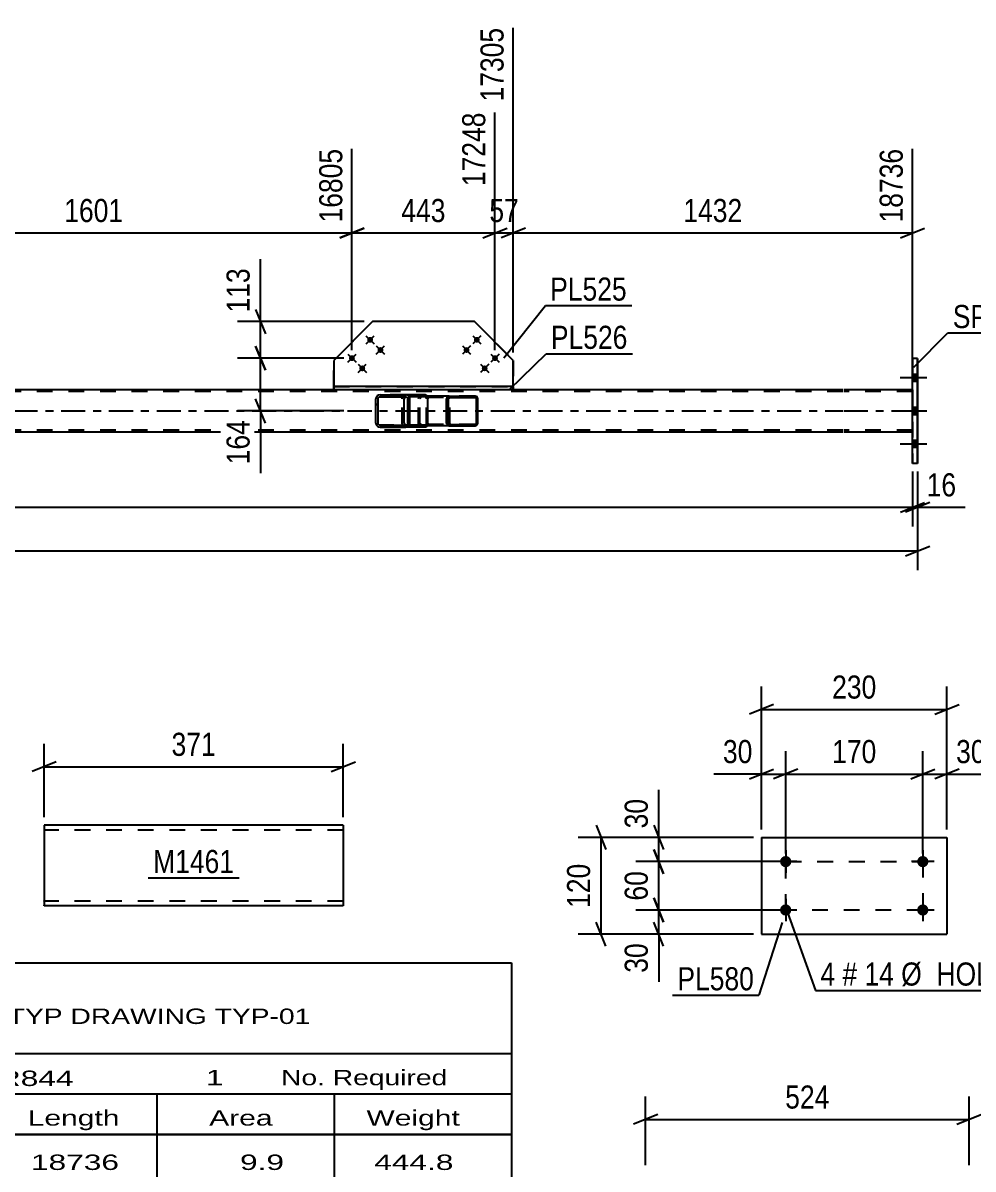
# Model space of a CAD drawing. Header units: millimetres. Extents: x 0 to 841, y 0 to 594.
# Drawn here: x 615.4 to 733.2, y 132.2 to 274.3 of the extents above; entities that cross this region are included whole.
import ezdxf

# ---------------------------------------------------------------- set-up
doc = ezdxf.new("R2010")
doc.units = ezdxf.units.MM
doc.linetypes.add('DXK_LINE_DOT2', pattern=[3.9198, 1.9599, -1.9599])
doc.linetypes.add('DXK_LINE_DOT3', pattern=[5.9187, 2.979, -0.9799, 0.9799, -0.9799])
doc.styles.add('Arial Narrow', font='ARIALN.TTF', dxfattribs={"height": 0.2})

# ---------------------------------------------------------------- blocks, each defined once
blk = doc.blocks.new('Part-570349097-1498 - 1231')
at = {"color": 2, "linetype": 'Continuous'}
for p, q in [((653.94, 228.8), (653.94, 229.2)), ((676.2, 229.2), (653.94, 229.2)), ((676.2, 228.8), (653.94, 228.8)), ((676.2, 228.8), (676.2, 229.2)), ((676.2, 229.2), (676.2, 228.8))]:
    blk.add_line(p, q, dxfattribs=at)
at = {"color": 7, "linetype": 'DXK_LINE_DOT2'}
for p, q in [((653.94, 229.2), (653.94, 228.8)), ((653.94, 229.2), (653.94, 229.2)), ((653.94, 228.8), (653.94, 228.8)), ((676.2, 229.2), (676.2, 229.2)), ((676.2, 229.2), (676.2, 229.2)), ((676.2, 228.8), (676.2, 228.8)), ((676.2, 228.8), (676.2, 228.8))]:
    blk.add_line(p, q, dxfattribs=at)
blk = doc.blocks.new('Part-570349097-1427 - 1231')
at = {"color": 2, "linetype": 'Continuous'}
for p, q in [((658.73, 237.24), (653.94, 232.42)), ((671.4, 237.24), (658.73, 237.24)), ((676.2, 232.42), (671.4, 237.24)), ((671.4, 237.24), (671.4, 237.24)), ((653.94, 232.42), (653.94, 229.2)), ((676.2, 229.2), (676.2, 232.42)), ((676.2, 232.42), (676.2, 232.42))]:
    blk.add_line(p, q, dxfattribs=at)
at = {"color": 7, "linetype": 'DXK_LINE_DOT2'}
for p, q in [((671.4, 237.24), (658.73, 237.24)), ((671.4, 237.24), (676.2, 232.42)), ((653.94, 229.2), (653.94, 232.42)), ((676.2, 232.42), (676.2, 229.2)), ((653.94, 229.2), (676.2, 229.2)), ((653.94, 229.2), (653.94, 229.2)), ((676.2, 229.2), (653.94, 229.2)), ((676.2, 229.2), (676.2, 229.2))]:
    blk.add_line(p, q, dxfattribs=at)
blk = doc.blocks.new('Part-570349097-1305 - 1231')
at = {"color": 2, "linetype": 'Continuous'}
for p, q in [((726.34, 232.66), (725.7, 232.66)), ((725.7, 219.66), (725.7, 232.66)), ((726.34, 232.66), (726.34, 232.66)), ((726.34, 219.66), (726.34, 232.66)), ((726.34, 232.66), (726.34, 219.66)), ((726.34, 219.66), (725.7, 219.66)), ((726.34, 219.66), (726.34, 219.66))]:
    blk.add_line(p, q, dxfattribs=at)
at = {"color": 7, "linetype": 'DXK_LINE_DOT2'}
blk.add_line((725.7, 232.66), (725.7, 219.66), dxfattribs=at)
blk = doc.blocks.new('Part-570349097-1327 - 1231')
at = {"color": 2, "linetype": 'Continuous'}
for p, q in [((653.94, 228.8), (592.17, 228.8)), ((717.08, 228.8), (676.2, 228.8)), ((725.7, 228.8), (717.18, 228.8)), ((717.08, 223.52), (51.96, 223.52)), ((725.7, 223.52), (717.18, 223.52))]:
    blk.add_line(p, q, dxfattribs=at)
at = {"color": 7, "linetype": 'DXK_LINE_DOT2'}
for p, q in [((676.2, 228.8), (653.94, 228.8)), ((725.7, 228.8), (725.7, 228.8)), ((725.7, 228.8), (725.7, 228.8)), ((725.7, 228.8), (725.7, 228.8)), ((725.7, 228.77), (725.7, 228.8)), ((725.7, 228.8), (725.7, 228.77)), ((717.08, 228.56), (51.96, 228.56)), ((725.7, 228.56), (717.18, 228.56)), ((725.7, 228.66), (725.7, 228.77)), ((725.7, 228.77), (725.7, 228.66)), ((725.7, 228.51), (725.7, 228.66)), ((725.7, 228.66), (725.7, 228.51)), ((725.7, 228.56), (725.7, 228.56)), ((725.7, 228.56), (725.7, 228.54)), ((725.7, 228.54), (725.7, 228.56)), ((725.7, 228.54), (725.7, 228.49)), ((725.7, 228.49), (725.7, 228.54)), ((725.7, 228.51), (725.7, 223.82)), ((725.7, 228.51), (725.7, 223.82)), ((725.7, 228.49), (725.7, 228.41)), ((725.7, 228.41), (725.7, 228.49)), ((725.7, 228.41), (725.7, 223.91)), ((725.7, 228.41), (725.7, 223.91)), ((717.08, 223.76), (51.96, 223.76)), ((725.7, 223.76), (717.18, 223.76)), ((725.7, 223.91), (725.7, 223.83)), ((725.7, 223.83), (725.7, 223.91)), ((725.7, 223.83), (725.7, 223.78)), ((725.7, 223.78), (725.7, 223.83)), ((725.7, 223.82), (725.7, 223.66)), ((725.7, 223.66), (725.7, 223.82)), ((725.7, 223.78), (725.7, 223.76)), ((725.7, 223.76), (725.7, 223.78)), ((725.7, 223.76), (725.7, 223.76)), ((725.7, 223.66), (725.7, 223.56)), ((725.7, 223.56), (725.7, 223.66)), ((725.7, 223.56), (725.7, 223.52)), ((725.7, 223.52), (725.7, 223.56)), ((725.7, 223.52), (725.7, 223.52)), ((725.7, 223.52), (725.7, 223.52)), ((725.7, 223.52), (725.7, 223.52))]:
    blk.add_line(p, q, dxfattribs=at)
at = {"color": 7, "linetype": 'DXK_LINE_DOT3'}
for p, q in [((51.96, 226.16), (717.08, 226.16)), ((717.18, 226.16), (725.7, 226.16))]:
    blk.add_line(p, q, dxfattribs=at)
blk = doc.blocks.new('Part-570349097-1329 - 1231')
at = {"linetype": 'Continuous'}
h = blk.add_hatch(dxfattribs=at)
h.set_pattern_fill('', scale=0.7, style=0, pattern_type=0)
h.set_pattern_definition([(45, (671.7774, 227.7954), (-1.5715, 1.5715), [])])
h.paths.add_polyline_path([(671.8, 227.67), (671.78, 227.8), (671.7, 227.9), (671.59, 227.97), (671.46, 227.99), (668.27, 227.99), (668.14, 227.97), (668.03, 227.9), (667.96, 227.8), (667.93, 227.67), (667.93, 224.65), (667.96, 224.53), (668.03, 224.43), (668.14, 224.36), (668.27, 224.33), (671.46, 224.33), (671.59, 224.36), (671.7, 224.43), (671.78, 224.53), (671.8, 224.65)])
h.paths.add_polyline_path([(671.62, 224.59), (671.58, 224.54), (671.53, 224.51), (671.46, 224.49), (668.27, 224.49), (668.21, 224.51), (668.15, 224.54), (668.11, 224.59), (668.1, 224.65), (668.1, 227.67), (668.11, 227.73), (668.15, 227.79), (668.21, 227.82), (668.27, 227.83), (671.46, 227.83), (671.53, 227.82), (671.58, 227.79), (671.62, 227.73), (671.63, 227.67), (671.63, 224.65)])
at = {"color": 7, "linetype": 'DXK_LINE_DOT2'}
for p, q in [((664.46, 227.67), (664.49, 227.8)), ((664.46, 224.65), (664.46, 227.67)), ((664.64, 227.73), (664.63, 227.67)), ((664.63, 224.65), (664.63, 227.67)), ((664.68, 227.79), (664.64, 227.73)), ((664.67, 227.97), (664.8, 227.99)), ((664.74, 227.82), (664.68, 227.79)), ((664.8, 227.83), (664.74, 227.82)), ((665.52, 227.99), (664.8, 227.99)), ((671.46, 227.83), (664.8, 227.83)), ((667.99, 227.99), (668.12, 227.97)), ((668.06, 227.82), (667.99, 227.83)), ((668.11, 227.79), (668.06, 227.82)), ((668.13, 227.76), (668.11, 227.79)), ((671.46, 227.99), (668.27, 227.99)), ((668.31, 227.8), (668.33, 227.67)), ((668.33, 224.65), (668.33, 227.67)), ((664.49, 224.53), (664.46, 224.65)), ((664.63, 224.65), (664.64, 224.59)), ((664.64, 224.59), (664.68, 224.54)), ((664.68, 224.54), (664.74, 224.51)), ((668.06, 224.51), (668.11, 224.54)), ((668.11, 224.54), (668.13, 224.57)), ((668.33, 224.65), (668.31, 224.53)), ((664.8, 224.33), (664.67, 224.36)), ((664.74, 224.51), (664.8, 224.49)), ((671.46, 224.49), (664.8, 224.49)), ((665.52, 224.33), (664.8, 224.33)), ((667.99, 224.49), (668.06, 224.51)), ((668.12, 224.36), (667.99, 224.33)), ((671.46, 224.33), (668.27, 224.33))]:
    blk.add_line(p, q, dxfattribs=at)
at = {"color": 2, "linetype": 'Continuous'}
for p, q in [((668.27, 227.99), (665.52, 227.99)), ((667.96, 227.8), (667.93, 227.67)), ((667.93, 224.65), (667.93, 227.67)), ((668.1, 227.67), (668.11, 227.73)), ((668.1, 224.65), (668.1, 227.67)), ((668.11, 227.73), (668.15, 227.79)), ((668.15, 227.73), (668.13, 227.76)), ((668.27, 227.99), (668.14, 227.97)), ((668.15, 227.79), (668.21, 227.82)), ((668.16, 227.67), (668.15, 227.73)), ((668.16, 224.65), (668.16, 227.67)), ((668.21, 227.82), (668.27, 227.83)), ((668.27, 227.99), (671.46, 227.99)), ((668.27, 227.83), (671.46, 227.83)), ((671.59, 227.97), (671.46, 227.99)), ((671.46, 227.83), (671.53, 227.82)), ((671.53, 227.82), (671.58, 227.79)), ((671.58, 227.79), (671.62, 227.73)), ((671.62, 227.73), (671.63, 227.67)), ((671.63, 224.65), (671.63, 227.67)), ((671.8, 227.67), (671.78, 227.8)), ((671.8, 224.65), (671.8, 227.67)), ((667.93, 224.65), (667.96, 224.53)), ((668.11, 224.59), (668.1, 224.65)), ((668.15, 224.54), (668.11, 224.59)), ((668.13, 224.57), (668.15, 224.59)), ((668.15, 224.59), (668.16, 224.65)), ((668.21, 224.51), (668.15, 224.54)), ((671.58, 224.54), (671.53, 224.51)), ((671.62, 224.59), (671.58, 224.54)), ((671.63, 224.65), (671.62, 224.59)), ((671.78, 224.53), (671.8, 224.65)), ((668.27, 224.33), (665.52, 224.33)), ((668.14, 224.36), (668.27, 224.33)), ((668.27, 224.49), (668.21, 224.51)), ((668.27, 224.49), (671.46, 224.49)), ((668.27, 224.33), (671.46, 224.33)), ((671.53, 224.51), (671.46, 224.49)), ((671.46, 224.33), (671.59, 224.36))]:
    blk.add_line(p, q, dxfattribs=at)
at = {"color": 7, "linetype": 'DXK_LINE_DOT2'}
for centre, start, end in [((664.79, 227.66), 110.9282, 155.8647), ((668.01, 227.66), 24.1353, 69.0718), ((664.79, 224.67), 204.1353, 249.0718), ((668.01, 224.67), 290.9282, 335.8647)]:
    blk.add_arc(centre, 0.33, start, end, dxfattribs=at)
at = {"color": 2, "linetype": 'Continuous'}
for centre, start, end in [((668.26, 227.66), 110.9291, 155.8657), ((671.48, 227.66), 24.1343, 69.0709), ((668.26, 224.67), 204.1343, 249.0709), ((671.48, 224.67), 290.9291, 335.8657)]:
    blk.add_arc(centre, 0.33, start, end, dxfattribs=at)
blk = doc.blocks.new('Part-570349097-1330 - 1231')
at = {"linetype": 'Continuous'}
h = blk.add_hatch(dxfattribs=at)
h.set_pattern_fill('', scale=0.7, style=0, pattern_type=0)
h.set_pattern_definition([(45, (663.3479, 227.8666), (-1.57154, 1.57154), [])])
h.paths.add_polyline_path([(663.39, 227.68), (663.35, 227.87), (663.24, 228.02), (663.07, 228.13), (662.88, 228.16), (659.69, 228.16), (659.49, 228.13), (659.33, 228.02), (659.22, 227.87), (659.18, 227.68), (659.18, 224.64), (659.22, 224.46), (659.33, 224.3), (659.49, 224.2), (659.69, 224.16), (662.88, 224.16), (663.07, 224.2), (663.24, 224.3), (663.35, 224.46), (663.39, 224.64)])
h.paths.add_polyline_path([(663.11, 224.55), (663.06, 224.47), (662.98, 224.42), (662.88, 224.4), (659.69, 224.4), (659.59, 224.42), (659.51, 224.47), (659.45, 224.55), (659.43, 224.64), (659.43, 227.68), (659.45, 227.77), (659.51, 227.85), (659.59, 227.9), (659.69, 227.92), (662.88, 227.92), (662.98, 227.9), (663.06, 227.85), (663.11, 227.77), (663.13, 227.68), (663.13, 224.64)])
at = {"color": 2, "linetype": 'Continuous'}
for p, q in [((659.22, 227.87), (659.18, 227.68)), ((659.18, 224.64), (659.18, 227.68)), ((659.43, 227.68), (659.45, 227.77)), ((659.43, 224.64), (659.43, 227.68)), ((659.45, 227.77), (659.51, 227.85)), ((659.69, 228.16), (659.49, 228.13)), ((659.51, 227.85), (659.59, 227.9)), ((659.59, 227.9), (659.69, 227.92)), ((659.69, 228.16), (662.88, 228.16)), ((659.69, 227.92), (662.88, 227.92)), ((662.71, 227.77), (662.69, 227.68)), ((662.69, 224.64), (662.69, 227.68)), ((662.77, 227.85), (662.71, 227.77)), ((662.85, 227.9), (662.77, 227.85)), ((662.91, 227.92), (662.85, 227.9)), ((665.33, 228.16), (662.88, 228.16)), ((663.07, 228.13), (662.88, 228.16)), ((662.88, 227.92), (662.98, 227.9)), ((662.98, 227.9), (663.06, 227.85)), ((663.06, 227.85), (663.11, 227.77)), ((663.11, 227.77), (663.13, 227.68)), ((663.13, 224.64), (663.13, 227.68)), ((663.39, 227.68), (663.35, 227.87)), ((663.39, 224.64), (663.39, 227.68)), ((665.33, 228.16), (665.43, 228.13)), ((665.43, 228.13), (665.51, 228.02)), ((665.51, 228.02), (665.57, 227.87)), ((665.57, 227.87), (665.59, 227.68)), ((665.59, 224.64), (665.59, 227.68)), ((659.18, 224.64), (659.22, 224.46)), ((659.45, 224.55), (659.43, 224.64)), ((659.51, 224.47), (659.45, 224.55)), ((662.69, 224.64), (662.71, 224.55)), ((662.71, 224.55), (662.77, 224.47)), ((663.11, 224.55), (663.06, 224.47)), ((663.13, 224.64), (663.11, 224.55)), ((663.35, 224.46), (663.39, 224.64)), ((665.59, 224.64), (665.57, 224.46)), ((659.49, 224.2), (659.69, 224.16)), ((659.59, 224.42), (659.51, 224.47)), ((659.69, 224.4), (659.59, 224.42)), ((659.69, 224.4), (662.88, 224.4)), ((659.69, 224.16), (662.88, 224.16)), ((662.77, 224.47), (662.85, 224.42)), ((662.91, 224.41), (662.85, 224.42)), ((662.98, 224.42), (662.88, 224.4)), ((662.88, 224.16), (663.07, 224.2)), ((665.33, 224.16), (662.88, 224.16)), ((663.06, 224.47), (662.98, 224.42)), ((665.43, 224.2), (665.33, 224.16)), ((665.51, 224.3), (665.43, 224.2)), ((665.57, 224.46), (665.51, 224.3))]:
    blk.add_line(p, q, dxfattribs=at)
at = {"color": 7, "linetype": 'DXK_LINE_DOT2'}
for p, q in [((662.88, 228.16), (659.69, 228.16)), ((665.33, 227.92), (659.69, 227.92)), ((662.44, 227.68), (662.48, 227.87)), ((662.44, 224.64), (662.44, 227.68)), ((662.75, 228.13), (662.95, 228.16)), ((662.95, 227.92), (662.91, 227.92)), ((664.46, 227.92), (664.46, 228.16)), ((665.38, 227.9), (665.33, 227.92)), ((665.42, 227.85), (665.38, 227.9)), ((665.45, 227.77), (665.42, 227.85)), ((665.46, 227.68), (665.45, 227.77)), ((665.46, 224.64), (665.46, 227.68)), ((662.48, 224.46), (662.44, 224.64)), ((665.42, 224.47), (665.45, 224.55)), ((665.45, 224.55), (665.46, 224.64)), ((665.33, 224.4), (659.69, 224.4)), ((662.88, 224.16), (659.69, 224.16)), ((662.95, 224.16), (662.75, 224.2)), ((662.95, 224.4), (662.91, 224.41)), ((664.46, 224.16), (664.46, 224.4)), ((665.33, 224.4), (665.38, 224.42)), ((665.38, 224.42), (665.42, 224.47))]:
    blk.add_line(p, q, dxfattribs=at)
at = {"color": 2, "linetype": 'Continuous'}
for centre, start, end in [((659.67, 227.67), 111.1027, 156.0527), ((662.9, 227.67), 23.9473, 68.8973), ((659.67, 224.66), 203.9473, 248.8973), ((662.9, 224.66), 291.1027, 336.0527)]:
    blk.add_arc(centre, 0.493, start, end, dxfattribs=at)
at = {"color": 7, "linetype": 'DXK_LINE_DOT2'}
for centre, start, end in [((662.93, 227.67), 111.1035, 156.0537), ((662.93, 224.66), 203.9463, 248.8965)]:
    blk.add_arc(centre, 0.493, start, end, dxfattribs=at)
blk = doc.blocks.new('Bolt-570349097-1409 - 1231')
at = {"linetype": 'Continuous'}
for points in [[(726.34, 229.82), (726.34, 230.7), (725.7, 230.7), (725.7, 229.82)], [(726.34, 229.82), (726.34, 230.7), (725.7, 230.7), (725.7, 229.82)], [(726.34, 229.82), (726.34, 230.7), (725.7, 230.7), (725.7, 229.82)], [(726.34, 225.7), (726.34, 226.58), (725.7, 226.58), (725.7, 225.7)], [(726.34, 225.7), (726.34, 226.58), (725.7, 226.58), (725.7, 225.7)], [(726.34, 221.62), (726.34, 222.5), (725.7, 222.5), (725.7, 221.62)], [(726.34, 221.62), (726.34, 222.5), (725.7, 222.5), (725.7, 221.62)], [(726.34, 221.62), (726.34, 222.5), (725.7, 222.5), (725.7, 221.62)]]:
    blk.add_hatch(color=1, dxfattribs=at).paths.add_polyline_path(points)
at = {"color": 1, "linetype": 'Continuous'}
for p, q in [((727.5, 230.26), (724.18, 230.26)), ((727.5, 230.26), (724.18, 230.26)), ((727.5, 230.26), (724.18, 230.26)), ((726.34, 230.7), (725.7, 230.7)), ((726.34, 230.7), (725.7, 230.7)), ((726.34, 230.7), (725.7, 230.7)), ((726.34, 229.82), (725.7, 229.82)), ((726.34, 229.82), (725.7, 229.82)), ((726.34, 229.82), (725.7, 229.82)), ((727.5, 226.14), (724.18, 226.14)), ((727.5, 226.14), (724.18, 226.14)), ((726.34, 226.58), (725.7, 226.58)), ((726.34, 226.58), (725.7, 226.58)), ((726.34, 225.7), (725.7, 225.7)), ((726.34, 225.7), (725.7, 225.7)), ((727.5, 222.06), (724.18, 222.06)), ((727.5, 222.06), (724.18, 222.06)), ((727.5, 222.06), (724.18, 222.06)), ((726.34, 222.5), (725.7, 222.5)), ((726.34, 222.5), (725.7, 222.5)), ((726.34, 222.5), (725.7, 222.5)), ((726.34, 221.62), (725.7, 221.62)), ((726.34, 221.62), (725.7, 221.62)), ((726.34, 221.62), (725.7, 221.62))]:
    blk.add_line(p, q, dxfattribs=at)
blk = doc.blocks.new('Bolt-570349097-1557 - 1231')
at = {"linetype": 'Continuous'}
for points in [[(658.71, 235.23), (658.76, 235.18), (658.79, 235.11), (658.81, 235.04), (658.81, 234.96), (658.8, 234.89), (658.77, 234.82), (658.73, 234.75), (658.68, 234.7), (658.61, 234.66), (658.54, 234.63), (658.47, 234.62), (658.39, 234.63), (658.32, 234.65), (658.26, 234.68), (658.2, 234.73), (658.15, 234.79), (658.12, 234.85), (658.1, 234.93), (658.09, 235), (658.11, 235.08), (658.13, 235.15), (658.18, 235.21), (658.23, 235.26), (658.29, 235.3), (658.36, 235.33), (658.44, 235.34), (658.51, 235.34), (658.58, 235.32), (658.65, 235.28)], [(656.45, 232.96), (656.5, 232.9), (656.54, 232.84), (656.55, 232.76), (656.56, 232.69), (656.55, 232.61), (656.52, 232.54), (656.48, 232.48), (656.42, 232.43), (656.36, 232.39), (656.29, 232.36), (656.22, 232.35), (656.14, 232.35), (656.07, 232.37), (656, 232.41), (655.94, 232.46), (655.9, 232.52), (655.86, 232.58), (655.84, 232.66), (655.84, 232.73), (655.85, 232.81), (655.88, 232.88), (655.92, 232.94), (655.97, 232.99), (656.04, 233.03), (656.11, 233.06), (656.18, 233.07), (656.26, 233.07), (656.33, 233.05), (656.4, 233.01)], [(659.99, 233.97), (660.03, 233.91), (660.07, 233.84), (660.09, 233.77), (660.09, 233.69), (660.08, 233.62), (660.05, 233.55), (660.01, 233.48), (659.96, 233.43), (659.89, 233.39), (659.82, 233.36), (659.75, 233.35), (659.67, 233.36), (659.6, 233.38), (659.53, 233.41), (659.47, 233.46), (659.43, 233.52), (659.39, 233.59), (659.37, 233.66), (659.37, 233.73), (659.38, 233.81), (659.41, 233.88), (659.45, 233.94), (659.51, 233.99), (659.57, 234.03), (659.64, 234.06), (659.71, 234.07), (659.79, 234.07), (659.86, 234.05), (659.93, 234.01)], [(657.73, 231.69), (657.78, 231.64), (657.81, 231.57), (657.83, 231.5), (657.84, 231.42), (657.82, 231.35), (657.8, 231.28), (657.75, 231.21), (657.7, 231.16), (657.64, 231.12), (657.57, 231.09), (657.49, 231.08), (657.42, 231.09), (657.35, 231.11), (657.28, 231.14), (657.22, 231.19), (657.17, 231.25), (657.14, 231.31), (657.12, 231.39), (657.12, 231.46), (657.13, 231.54), (657.16, 231.61), (657.2, 231.67), (657.25, 231.72), (657.31, 231.76), (657.39, 231.79), (657.46, 231.8), (657.53, 231.8), (657.61, 231.78), (657.67, 231.74)]]:
    blk.add_hatch(color=1, dxfattribs=at).paths.add_polyline_path(points)
at = {"color": 1, "linetype": 'Continuous'}
for p, q in [((657.94, 235.49), (658.96, 234.47)), ((657.95, 234.47), (658.96, 235.49)), ((655.69, 233.22), (656.71, 232.2)), ((655.69, 232.2), (656.71, 233.22)), ((659.22, 234.22), (660.24, 233.21)), ((659.22, 233.2), (660.24, 234.22)), ((656.97, 231.95), (657.99, 230.93)), ((656.97, 230.93), (657.98, 231.95))]:
    blk.add_line(p, q, dxfattribs=at)
blk = doc.blocks.new('Bolt-570349097-1558 - 1231')
at = {"linetype": 'Continuous'}
for points in [[(671.93, 234.73, -1), (671.43, 235.24, -1)], [(670.66, 233.46, -1), (670.15, 233.97, -1)], [(674.19, 232.45, -1), (673.68, 232.97, -1)], [(672.91, 231.19, -1), (672.4, 231.7, -1)]]:
    blk.add_hatch(color=1, dxfattribs=at).paths.add_polyline_path(points)
at = {"color": 1, "linetype": 'Continuous'}
for p, q in [((672.19, 235.49), (671.17, 234.47)), ((671.17, 235.49), (672.19, 234.47)), ((670.91, 234.22), (669.89, 233.21)), ((669.89, 234.22), (670.91, 233.2)), ((674.45, 233.22), (673.42, 232.2)), ((673.43, 233.22), (674.44, 232.2)), ((673.17, 231.95), (672.15, 230.93)), ((672.15, 231.95), (673.16, 230.93))]:
    blk.add_line(p, q, dxfattribs=at)
blk = doc.blocks.new('Part-570349097-23085 - 23084')
at = {"color": 2, "linetype": 'Continuous'}
for p, q in [((655.12, 174.8), (618.03, 174.8)), ((618.03, 174.8), (618.03, 164.89)), ((655.12, 174.8), (655.12, 164.8)), ((618.03, 164.8), (618.03, 164.89)), ((655.12, 164.8), (618.03, 164.8))]:
    blk.add_line(p, q, dxfattribs=at)
at = {"color": 7, "linetype": 'DXK_LINE_DOT2'}
for p, q in [((655.12, 174.2), (618.03, 174.2)), ((618.03, 165.4), (618.03, 165.44)), ((655.12, 165.4), (618.03, 165.4)), ((655.12, 165.4), (655.12, 165.44))]:
    blk.add_line(p, q, dxfattribs=at)
blk = doc.blocks.new('Part-570349097-23092 - 23091')
at = {"color": 2, "linetype": 'Continuous'}
for p, q in [((706.98, 173.29), (706.98, 161.29)), ((706.98, 173.29), (729.98, 173.29)), ((729.98, 173.29), (729.98, 161.29)), ((706.98, 161.29), (729.98, 161.29))]:
    blk.add_line(p, q, dxfattribs=at)
blk = doc.blocks.new('Bolt-570349097-23093 - 23091')
at = {"linetype": 'Continuous'}
for points in [[(709.98, 169.59, -1), (709.98, 170.99, -1)], [(726.98, 169.59, -1), (726.98, 170.99, -1)], [(709.98, 163.59, -1), (709.98, 164.99, -1)], [(726.98, 163.59, -1), (726.98, 164.99, -1)]]:
    blk.add_hatch(color=1, dxfattribs=at).paths.add_polyline_path(points)
at = {"color": 1, "linetype": 'Continuous'}
for p, q in [((709.98, 171.69), (709.98, 168.89)), ((726.98, 171.69), (726.98, 168.89)), ((711.38, 170.29), (708.58, 170.29)), ((728.38, 170.29), (725.58, 170.29)), ((709.98, 165.69), (709.98, 162.89)), ((726.98, 165.69), (726.98, 162.89)), ((711.38, 164.29), (708.58, 164.29)), ((728.38, 164.29), (725.58, 164.29))]:
    blk.add_line(p, q, dxfattribs=at)
blk = doc.blocks.new('Rectangle-570349097-27761 - 23091')
at = {"color": 1, "linetype": 'DXK_LINE_DOT2'}
blk.add_lwpolyline([(709.98, 170.29), (726.98, 170.29), (726.98, 164.29), (709.98, 164.29), (709.98, 170.29)], close=True, dxfattribs=at)
blk = doc.blocks.new('StraightDimension-570349097-19448 - 1231')
at = {"color": 7, "linetype": 'Continuous'}
for p, q in [((726.34, 218.66), (726.34, 206.41)), ((724.84, 208.21), (727.84, 209.41)), ((42.7, 208.81), (726.34, 208.81))]:
    blk.add_line(p, q, dxfattribs=at)
blk = doc.blocks.new('StraightDimension-570349097-19197 - 1231')
at = {"color": 7, "linetype": 'Continuous'}
for p, q in [((676.2, 233.42), (676.2, 273.67)), ((673.93, 233.71), (673.93, 263.17)), ((672.43, 247.63), (675.43, 248.83)), ((677.7, 248.83), (674.7, 247.63)), ((673.93, 248.23), (676.2, 248.23))]:
    blk.add_line(p, q, dxfattribs=at)
at = {"color": 0, "linetype": 'Continuous'}
blk.add_wipeout([(675.6, 274.27), (671.4, 274.27), (671.4, 263.93), (675.6, 263.93)], dxfattribs=at)
at = {"color": 0}
blk.add_wipeout([(677.49, 248.98), (677.49, 253.18), (672.64, 253.18), (672.64, 248.98)], dxfattribs=at)
at = {"color": 3, "linetype": 'Continuous', "style": 'Arial Narrow'}
blk.add_text('17305', height=2.863, rotation=90.0002, dxfattribs=at).set_placement((675, 264.53))
at = {"color": 3, "style": 'Arial Narrow'}
blk.add_text('57', height=2.863, dxfattribs=at).set_placement((673.24, 249.58))
blk = doc.blocks.new('StraightDimension-570349097-19417 - 1231')
at = {"color": 7, "linetype": 'Continuous'}
for p, q in [((725.7, 218.66), (725.7, 211.82)), ((726.34, 218.66), (726.34, 211.82)), ((724.2, 213.62), (727.2, 214.82)), ((727.84, 214.82), (724.84, 213.62)), ((725.7, 214.22), (726.34, 214.22)), ((726.34, 214.22), (732.24, 214.22)), ((726.34, 214.22), (732.24, 214.22))]:
    blk.add_line(p, q, dxfattribs=at)
at = {"color": 0}
blk.add_wipeout([(731.72, 214.97), (731.72, 219.17), (726.86, 219.17), (726.86, 214.97)], dxfattribs=at)
at = {"color": 3, "style": 'Arial Narrow'}
blk.add_text('16', height=2.863, dxfattribs=at).set_placement((727.46, 215.57))
blk = doc.blocks.new('StraightDimension-570349097-19196 - 1231')
at = {"color": 7, "linetype": 'Continuous'}
for p, q in [((676.2, 233.42), (676.2, 273.67)), ((725.7, 229.8), (725.7, 258.67)), ((677.7, 248.83), (674.7, 247.63)), ((724.2, 247.63), (727.2, 248.83)), ((676.2, 248.23), (725.7, 248.23))]:
    blk.add_line(p, q, dxfattribs=at)
at = {"color": 0}
blk.add_wipeout([(705.2, 248.98), (705.2, 253.18), (696.69, 253.18), (696.69, 248.98)], dxfattribs=at)
at = {"color": 3, "style": 'Arial Narrow'}
blk.add_text('1432', height=2.863, dxfattribs=at).set_placement((697.29, 249.58))
at = {"color": 0, "linetype": 'Continuous'}
blk.add_wipeout([(725.1, 259.27), (720.9, 259.27), (720.9, 248.93), (725.1, 248.93)], dxfattribs=at)
at = {"color": 3, "linetype": 'Continuous', "style": 'Arial Narrow'}
blk.add_text('18736', height=2.863, rotation=90.0002, dxfattribs=at).set_placement((724.5, 249.53))
blk = doc.blocks.new('StraightDimension-570349097-19198 - 1231')
at = {"color": 7, "linetype": 'Continuous'}
for p, q in [((673.93, 233.71), (673.93, 263.17)), ((656.2, 233.71), (656.2, 258.67)), ((657.7, 248.83), (654.7, 247.63)), ((672.43, 247.63), (675.43, 248.83)), ((656.2, 248.23), (673.93, 248.23))]:
    blk.add_line(p, q, dxfattribs=at)
at = {"color": 0}
blk.add_wipeout([(668.41, 248.98), (668.41, 253.18), (661.72, 253.18), (661.72, 248.98)], dxfattribs=at)
at = {"color": 3, "style": 'Arial Narrow'}
blk.add_text('443', height=2.863, dxfattribs=at).set_placement((662.32, 249.58))
at = {"color": 0, "linetype": 'Continuous'}
blk.add_wipeout([(673.33, 263.77), (669.13, 263.77), (669.13, 253.43), (673.33, 253.43)], dxfattribs=at)
at = {"color": 3, "linetype": 'Continuous', "style": 'Arial Narrow'}
blk.add_text('17248', height=2.863, rotation=90.0002, dxfattribs=at).set_placement((672.73, 254.03))
blk = doc.blocks.new('StraightDimension-570349097-19199 - 1231')
at = {"color": 7, "linetype": 'Continuous'}
for p, q in [((592.17, 233.99), (592.17, 273.67)), ((656.2, 233.71), (656.2, 258.67)), ((593.67, 248.83), (590.67, 247.63)), ((654.7, 247.63), (657.7, 248.83)), ((592.17, 248.23), (656.2, 248.23))]:
    blk.add_line(p, q, dxfattribs=at)
at = {"color": 0}
blk.add_wipeout([(628.44, 248.98), (628.44, 253.18), (619.93, 253.18), (619.93, 248.98)], dxfattribs=at)
at = {"color": 3, "style": 'Arial Narrow'}
blk.add_text('1601', height=2.863, dxfattribs=at).set_placement((620.53, 249.58))
at = {"color": 0, "linetype": 'Continuous'}
blk.add_wipeout([(655.6, 259.27), (651.4, 259.27), (651.4, 248.93), (655.6, 248.93)], dxfattribs=at)
at = {"color": 3, "linetype": 'Continuous', "style": 'Arial Narrow'}
blk.add_text('16805', height=2.863, rotation=90.0002, dxfattribs=at).set_placement((655, 249.53))
blk = doc.blocks.new('StraightDimension-570349097-21960 - 1231')
at = {"color": 7, "linetype": 'Continuous'}
for p, q in [((644.26, 234.21), (645.46, 231.21)), ((655.2, 232.71), (642.01, 232.71)), ((644.86, 226.16), (644.86, 232.71)), ((645.46, 224.66), (644.26, 227.66)), ((655.2, 226.16), (642.01, 226.16)), ((644.86, 226.16), (644.86, 218.43)), ((644.86, 226.16), (644.86, 218.43))]:
    blk.add_line(p, q, dxfattribs=at)
at = {"color": 0}
blk.add_wipeout([(644.11, 225.64), (639.91, 225.64), (639.91, 218.95), (644.11, 218.95)], dxfattribs=at)
at = {"color": 3, "style": 'Arial Narrow'}
blk.add_text('164', height=2.863, rotation=90.0002, dxfattribs=at).set_placement((643.51, 219.55))
blk = doc.blocks.new('StraightDimension-570349097-19418 - 1231')
at = {"color": 7, "linetype": 'Continuous'}
for p, q in [((725.7, 218.66), (725.7, 211.82)), ((724.2, 213.62), (727.2, 214.82)), ((43.34, 214.22), (725.7, 214.22))]:
    blk.add_line(p, q, dxfattribs=at)
blk = doc.blocks.new('StraightDimension-570349097-21959 - 1231')
at = {"color": 7, "linetype": 'Continuous'}
for p, q in [((644.86, 237.24), (644.86, 244.98)), ((644.86, 237.24), (644.86, 244.98)), ((644.26, 238.74), (645.46, 235.74)), ((657.73, 237.24), (642.01, 237.24)), ((644.86, 232.71), (644.86, 237.24)), ((645.46, 231.21), (644.26, 234.21)), ((655.2, 232.71), (642.01, 232.71))]:
    blk.add_line(p, q, dxfattribs=at)
at = {"color": 0}
blk.add_wipeout([(644.11, 244.45), (639.91, 244.45), (639.91, 237.77), (644.11, 237.77)], dxfattribs=at)
at = {"color": 3, "style": 'Arial Narrow'}
blk.add_text('113', height=2.863, rotation=90.0002, dxfattribs=at).set_placement((643.51, 238.37))
blk = doc.blocks.new('StraightDimension-570349097-23394 - 23014')
at = {"color": 7, "linetype": 'Continuous'}
for p, q in [((692.61, 132.67), (692.61, 141.17)), ((732.71, 132.67), (732.71, 141.17)), ((694.11, 138.92), (691.11, 137.72)), ((692.61, 138.32), (732.71, 138.32)), ((731.21, 137.72), (734.21, 138.92))]:
    blk.add_line(p, q, dxfattribs=at)
at = {"color": 0}
blk.add_wipeout([(716.01, 139.07), (716.01, 143.27), (709.32, 143.27), (709.32, 139.07)], dxfattribs=at)
at = {"color": 3, "style": 'Arial Narrow'}
blk.add_text('524', height=2.863, dxfattribs=at).set_placement((709.92, 139.67))
blk = doc.blocks.new('StraightDimension-570349097-23434 - 23084')
at = {"color": 7, "linetype": 'Continuous'}
for p, q in [((618.03, 175.8), (618.03, 184.9)), ((655.12, 175.8), (655.12, 184.9)), ((619.53, 182.65), (616.53, 181.45)), ((618.03, 182.05), (655.12, 182.05)), ((653.62, 181.45), (656.62, 182.65))]:
    blk.add_line(p, q, dxfattribs=at)
at = {"color": 0}
blk.add_wipeout([(639.92, 182.8), (639.92, 187), (633.23, 187), (633.23, 182.8)], dxfattribs=at)
at = {"color": 3, "style": 'Arial Narrow'}
blk.add_text('371', height=2.863, dxfattribs=at).set_placement((633.83, 183.4))
blk = doc.blocks.new('StraightDimension-570349097-23451 - 23091')
at = {"color": 7, "linetype": 'Continuous'}
for p, q in [((726.98, 171.29), (726.98, 184)), ((729.98, 174.29), (729.98, 184)), ((725.48, 180.55), (728.48, 181.75)), ((726.98, 181.15), (729.98, 181.15)), ((731.48, 181.75), (728.48, 180.55)), ((729.98, 181.15), (735.89, 181.15)), ((729.98, 181.15), (735.89, 181.15))]:
    blk.add_line(p, q, dxfattribs=at)
at = {"color": 0}
blk.add_wipeout([(735.36, 181.9), (735.36, 186.1), (730.51, 186.1), (730.51, 181.9)], dxfattribs=at)
at = {"color": 3, "style": 'Arial Narrow'}
blk.add_text('30', height=2.863, dxfattribs=at).set_placement((731.11, 182.5))
blk = doc.blocks.new('StraightDimension-570349097-27733 - 23091')
at = {"color": 7, "linetype": 'Continuous'}
for p, q in [((693.63, 165.79), (694.83, 162.79)), ((708.98, 164.29), (691.38, 164.29)), ((694.23, 161.29), (694.23, 164.29)), ((694.83, 159.79), (693.63, 162.79)), ((705.98, 161.29), (691.38, 161.29)), ((694.23, 161.29), (694.23, 155.38)), ((694.23, 161.29), (694.23, 155.38))]:
    blk.add_line(p, q, dxfattribs=at)
at = {"color": 0}
blk.add_wipeout([(693.48, 160.76), (689.28, 160.76), (689.28, 155.91), (693.48, 155.91)], dxfattribs=at)
at = {"color": 3, "style": 'Arial Narrow'}
blk.add_text('30', height=2.863, rotation=90.0002, dxfattribs=at).set_placement((692.88, 156.51))
blk = doc.blocks.new('StraightDimension-570349097-23452 - 23091')
at = {"color": 7, "linetype": 'Continuous'}
for p, q in [((709.98, 171.29), (709.98, 184)), ((726.98, 171.29), (726.98, 184)), ((711.48, 181.75), (708.48, 180.55)), ((709.98, 181.15), (726.98, 181.15)), ((725.48, 180.55), (728.48, 181.75))]:
    blk.add_line(p, q, dxfattribs=at)
at = {"color": 0}
blk.add_wipeout([(721.82, 181.9), (721.82, 186.1), (715.14, 186.1), (715.14, 181.9)], dxfattribs=at)
at = {"color": 3, "style": 'Arial Narrow'}
blk.add_text('170', height=2.863, dxfattribs=at).set_placement((715.74, 182.5))
blk = doc.blocks.new('StraightDimension-570349097-23447 - 23091')
at = {"color": 7, "linetype": 'Continuous'}
for p, q in [((686.48, 174.79), (687.68, 171.79)), ((705.98, 173.29), (684.23, 173.29)), ((687.08, 161.29), (687.08, 173.29)), ((687.68, 159.79), (686.48, 162.79)), ((705.98, 161.29), (684.23, 161.29))]:
    blk.add_line(p, q, dxfattribs=at)
at = {"color": 0}
blk.add_wipeout([(686.33, 170.63), (682.13, 170.63), (682.13, 163.95), (686.33, 163.95)], dxfattribs=at)
at = {"color": 3, "style": 'Arial Narrow'}
blk.add_text('120', height=2.863, rotation=90.0002, dxfattribs=at).set_placement((685.73, 164.55))
blk = doc.blocks.new('StraightDimension-570349097-23453 - 23091')
at = {"color": 7, "linetype": 'Continuous'}
for p, q in [((706.98, 174.29), (706.98, 184)), ((709.98, 171.29), (709.98, 184)), ((706.98, 181.15), (701.08, 181.15)), ((706.98, 181.15), (701.08, 181.15)), ((705.48, 180.55), (708.48, 181.75)), ((706.98, 181.15), (709.98, 181.15)), ((711.48, 181.75), (708.48, 180.55))]:
    blk.add_line(p, q, dxfattribs=at)
at = {"color": 0}
blk.add_wipeout([(706.46, 181.9), (706.46, 186.1), (701.6, 186.1), (701.6, 181.9)], dxfattribs=at)
at = {"color": 3, "style": 'Arial Narrow'}
blk.add_text('30', height=2.863, dxfattribs=at).set_placement((702.2, 182.5))
blk = doc.blocks.new('StraightDimension-570349097-23463 - 23091')
at = {"color": 7, "linetype": 'Continuous'}
for p, q in [((706.98, 174.29), (706.98, 192)), ((729.98, 174.29), (729.98, 192)), ((708.48, 189.75), (705.48, 188.55)), ((706.98, 189.15), (729.98, 189.15)), ((728.48, 188.55), (731.48, 189.75))]:
    blk.add_line(p, q, dxfattribs=at)
at = {"color": 0}
blk.add_wipeout([(721.82, 189.9), (721.82, 194.1), (715.14, 194.1), (715.14, 189.9)], dxfattribs=at)
at = {"color": 3, "style": 'Arial Narrow'}
blk.add_text('230', height=2.863, dxfattribs=at).set_placement((715.74, 190.5))
blk = doc.blocks.new('StraightDimension-570349097-27731 - 23091')
at = {"color": 7, "linetype": 'Continuous'}
for p, q in [((694.23, 173.29), (694.23, 179.19)), ((694.23, 173.29), (694.23, 179.19)), ((693.63, 174.79), (694.83, 171.79)), ((705.98, 173.29), (691.38, 173.29)), ((694.23, 170.29), (694.23, 173.29)), ((694.83, 168.79), (693.63, 171.79)), ((708.98, 170.29), (691.38, 170.29))]:
    blk.add_line(p, q, dxfattribs=at)
at = {"color": 0}
blk.add_wipeout([(693.48, 178.67), (689.28, 178.67), (689.28, 173.81), (693.48, 173.81)], dxfattribs=at)
at = {"color": 3, "style": 'Arial Narrow'}
blk.add_text('30', height=2.863, rotation=90.0002, dxfattribs=at).set_placement((692.88, 174.41))
blk = doc.blocks.new('StraightDimension-570349097-27732 - 23091')
at = {"color": 7, "linetype": 'Continuous'}
for p, q in [((693.63, 171.79), (694.83, 168.79)), ((708.98, 170.29), (691.38, 170.29)), ((694.23, 164.29), (694.23, 170.29)), ((694.83, 162.79), (693.63, 165.79)), ((708.98, 164.29), (691.38, 164.29))]:
    blk.add_line(p, q, dxfattribs=at)
at = {"color": 0}
blk.add_wipeout([(693.48, 169.72), (689.28, 169.72), (689.28, 164.86), (693.48, 164.86)], dxfattribs=at)
at = {"color": 3, "style": 'Arial Narrow'}
blk.add_text('60', height=2.863, rotation=90.0002, dxfattribs=at).set_placement((692.88, 165.46))
blk = doc.blocks.new('Unknown-570349097-32459 - 28277')
at = {"color": 7, "linetype": 'Continuous'}
for p, q in [((516, 157.75), (676, 157.75)), ((676, 157.75), (676, 146.5)), ((516, 146.5), (676, 146.5)), ((676, 146.5), (676, 141.5)), ((516, 141.5), (676, 141.5)), ((632, 141.5), (632, 136.5)), ((654, 141.5), (654, 136.5)), ((676, 141.5), (676, 136.5)), ((516, 136.5), (676, 136.5)), ((516, 136.45), (676, 136.45)), ((632, 136.5), (632, 131)), ((654, 136.5), (654, 131)), ((676, 136.45), (676, 131.05))]:
    blk.add_line(p, q, dxfattribs=at)
at = {"color": 7, "style": 'Arial Narrow'}
for s, height, width, p in [('REFER TYP DRAWING TYP-01', 1.9089, 1.6, (600.7, 150.16)), ('TR844', 1.909, 1.794707, (609.9, 142.47)), ('1', 1.91, 1.794707, (638.08, 142.56)), ('No. Required', 1.9089, 1.6, (647.41, 142.56)), ('Length', 1.909, 1.7, (616, 137.56)), ('Area', 1.909, 1.7, (638.5, 137.56)), ('Weight', 1.909, 1.7, (658, 137.56))]:
    blk.add_text(s, height=height, dxfattribs=dict(at, width=width)).set_placement(p)
at = {"color": 7, "linetype": 'Continuous', "style": 'Arial Narrow', "width": 1.794707}
for s, p in [('18736', (616.4, 132.06)), ('9.9', (642.32, 132.06)), ('444.8', (658.96, 132.06))]:
    blk.add_text(s, height=1.909, dxfattribs=at).set_placement(p)
blk = doc.blocks.new('Mark-570349097-1301 - 1231')
at = {"color": 0}
blk.add_wipeout([(738.74, 236.44), (738.74, 239.44), (730.7, 239.44), (730.7, 236.44)], dxfattribs=at)
blk.add_wipeout([(738.74, 236.44), (738.74, 239.44), (730.7, 239.44), (730.7, 236.44)], dxfattribs=at)
at = {"color": 30, "linetype": 'Continuous'}
for p, q in [((725.86, 231.6), (730.1, 235.84)), ((730.1, 235.84), (739.34, 235.84))]:
    blk.add_line(p, q, dxfattribs=at)
at = {"color": 3, "style": 'Arial Narrow'}
blk.add_text('SP19', height=2.863, dxfattribs=at).set_placement((730.7, 236.44))
blk = doc.blocks.new('Mark-570349097-1423 - 1231')
at = {"color": 0}
blk.add_wipeout([(690.29, 239.84), (690.29, 242.84), (680.78, 242.84), (680.78, 239.84)], dxfattribs=at)
blk.add_wipeout([(690.29, 239.84), (690.29, 242.84), (680.78, 242.84), (680.78, 239.84)], dxfattribs=at)
at = {"color": 30, "linetype": 'Continuous'}
for p, q in [((675.04, 232.75), (680.18, 239.24)), ((680.18, 239.24), (690.89, 239.24))]:
    blk.add_line(p, q, dxfattribs=at)
at = {"color": 3, "style": 'Arial Narrow'}
blk.add_text('PL525', height=2.863, dxfattribs=at).set_placement((680.78, 239.84))
blk = doc.blocks.new('Mark-570349097-1494 - 1231')
at = {"color": 0}
blk.add_wipeout([(690.37, 233.86), (690.37, 236.86), (680.87, 236.86), (680.87, 233.86)], dxfattribs=at)
blk.add_wipeout([(690.37, 233.86), (690.37, 236.86), (680.87, 236.86), (680.87, 233.86)], dxfattribs=at)
at = {"color": 30, "linetype": 'Continuous'}
for p, q in [((675.74, 228.84), (680.27, 233.26)), ((680.27, 233.26), (690.97, 233.26))]:
    blk.add_line(p, q, dxfattribs=at)
at = {"color": 3, "style": 'Arial Narrow'}
blk.add_text('PL526', height=2.863, dxfattribs=at).set_placement((680.87, 233.86))
blk = doc.blocks.new('Mark-570349097-24059 - 23084')
at = {"color": 0}
blk.add_wipeout([(641.6, 168.87), (641.6, 171.87), (631.55, 171.87), (631.55, 168.87)], dxfattribs=at)
blk.add_wipeout([(641.6, 168.87), (641.6, 171.87), (631.55, 171.87), (631.55, 168.87)], dxfattribs=at)
at = {"color": 30, "linetype": 'Continuous'}
blk.add_line((630.95, 168.27), (642.2, 168.27), dxfattribs=at)
at = {"color": 3, "style": 'Arial Narrow'}
blk.add_text('M1461', height=2.863, dxfattribs=at).set_placement((631.55, 168.87))
blk = doc.blocks.new('Mark-570349097-24065 - 23091')
at = {"color": 0}
for points in [[(716.12, 154.92), (716.12, 157.92), (714.29, 157.92), (714.29, 154.92)], [(718.85, 154.92), (718.85, 157.92), (717.02, 157.92), (717.02, 154.92)], [(723.4, 154.92), (723.4, 157.92), (719.75, 157.92), (719.75, 154.92)], [(739.83, 154.92), (739.83, 157.92), (724.3, 157.92), (724.3, 154.92)]]:
    blk.add_wipeout(points, dxfattribs=at)
for points in [[(716.12, 154.92), (716.12, 157.92), (714.29, 157.92), (714.29, 154.92)], [(718.85, 154.92), (718.85, 157.92), (717.02, 157.92), (717.02, 154.92)], [(723.4, 154.92), (723.4, 157.92), (719.75, 157.92), (719.75, 154.92)], [(739.83, 154.92), (739.83, 157.92), (724.3, 157.92), (724.3, 154.92)]]:
    blk.add_wipeout(points, dxfattribs=at)
at = {"color": 7, "linetype": 'Continuous'}
for p, q in [((709.98, 164.56), (713.69, 154.32)), ((713.69, 154.32), (740.43, 154.32))]:
    blk.add_line(p, q, dxfattribs=at)
at = {"color": 3, "style": 'Arial Narrow'}
for s, height, p in [('4', 2.86, (714.29, 154.92)), ('#', 2.86, (717.02, 154.92)), ('14', 2.863, (719.75, 154.92)), ('Ø  HOLES', 2.863, (724.3, 154.92))]:
    blk.add_text(s, height=height, dxfattribs=at).set_placement(p)
blk = doc.blocks.new('Mark-570349097-24062 - 23091')
at = {"color": 0}
blk.add_wipeout([(706.05, 154.33), (706.05, 157.33), (696.55, 157.33), (696.55, 154.33)], dxfattribs=at)
blk.add_wipeout([(706.05, 154.33), (706.05, 157.33), (696.55, 157.33), (696.55, 154.33)], dxfattribs=at)
at = {"color": 30, "linetype": 'Continuous'}
for p in [(709.54, 162.73), (695.95, 153.73)]:
    blk.add_line(p, (706.65, 153.73), dxfattribs=at)
at = {"color": 3, "style": 'Arial Narrow'}
blk.add_text('PL580', height=2.863, dxfattribs=at).set_placement((696.55, 154.33))

msp = doc.modelspace()

# ---------------------------------------------------------------- block references
for name in ['Part-570349097-1427 - 1231', 'Bolt-570349097-1557 - 1231', 'Bolt-570349097-1558 - 1231', 'Part-570349097-1305 - 1231', 'Bolt-570349097-1409 - 1231', 'Part-570349097-1327 - 1231', 'Part-570349097-1498 - 1231', 'Part-570349097-1330 - 1231', 'Part-570349097-1329 - 1231', 'StraightDimension-570349097-19448 - 1231', 'StraightDimension-570349097-23434 - 23084', 'Part-570349097-23085 - 23084', 'Part-570349097-23092 - 23091', 'Bolt-570349097-23093 - 23091', 'Rectangle-570349097-27761 - 23091', 'Unknown-570349097-32459 - 28277', 'StraightDimension-570349097-23394 - 23014']:
    msp.add_blockref(name, (0, 0))

# ---------------------------------------------------------------- next in the draw order: block references
for name in ['StraightDimension-570349097-19197 - 1231', 'StraightDimension-570349097-19417 - 1231', 'StraightDimension-570349097-23451 - 23091', 'Mark-570349097-24059 - 23084', 'StraightDimension-570349097-27733 - 23091', 'Mark-570349097-24065 - 23091']:
    msp.add_blockref(name, (0, 0))

# ---------------------------------------------------------------- next in the draw order: block references
for name in ['StraightDimension-570349097-19196 - 1231', 'StraightDimension-570349097-23452 - 23091', 'StraightDimension-570349097-23447 - 23091']:
    msp.add_blockref(name, (0, 0))

# ---------------------------------------------------------------- next in the draw order: block references
for name in ['StraightDimension-570349097-19198 - 1231', 'Mark-570349097-1301 - 1231', 'StraightDimension-570349097-23453 - 23091']:
    msp.add_blockref(name, (0, 0))

# ---------------------------------------------------------------- next in the draw order: block references
for name in ['StraightDimension-570349097-19199 - 1231', 'Mark-570349097-1423 - 1231', 'StraightDimension-570349097-23463 - 23091']:
    msp.add_blockref(name, (0, 0))

# ---------------------------------------------------------------- next in the draw order: block references
for name in ['Mark-570349097-1494 - 1231', 'StraightDimension-570349097-21960 - 1231', 'StraightDimension-570349097-27731 - 23091']:
    msp.add_blockref(name, (0, 0))

# ---------------------------------------------------------------- next in the draw order: block references
for name in ['StraightDimension-570349097-21959 - 1231', 'StraightDimension-570349097-19418 - 1231', 'StraightDimension-570349097-27732 - 23091']:
    msp.add_blockref(name, (0, 0))

# ---------------------------------------------------------------- next in the draw order: block references
msp.add_blockref('Mark-570349097-24062 - 23091', (0, 0))

doc.saveas('drawing.dxf')
